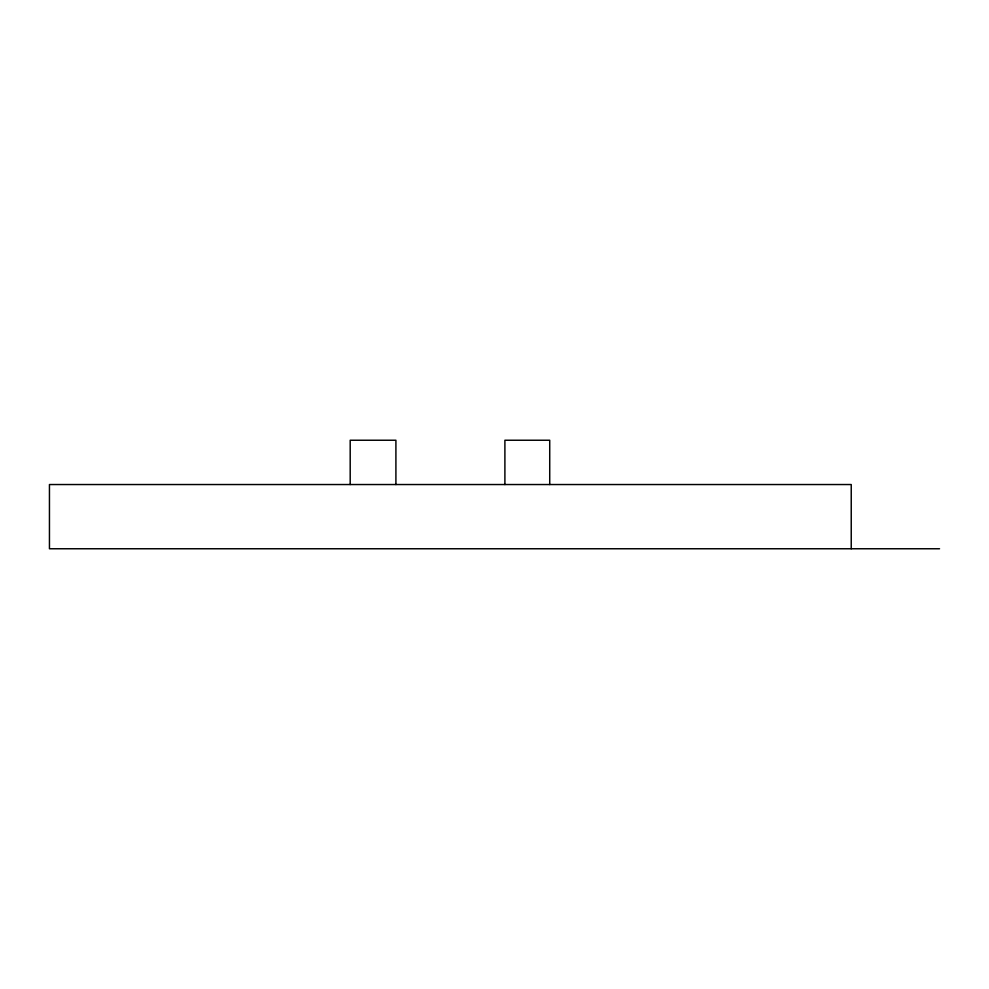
<?xml version="1.0" encoding="UTF-8"?>
<svg xmlns="http://www.w3.org/2000/svg" width="989" height="989" viewBox="0 0 989 989"><rect width="100%" height="100%" fill="white"/><g stroke="black" fill="none" stroke-linecap="round" stroke-linejoin="round"><path stroke-width="1.48" d="M939.55 548.759L49.45 548.759L49.45 484.536L851.232 484.536L851.232 548.759M549.723 484.536L549.723 440.241L504.897 440.241L504.897 484.536M395.909 484.536L395.909 440.241L350.193 440.241L350.193 484.536"/></g></svg>
